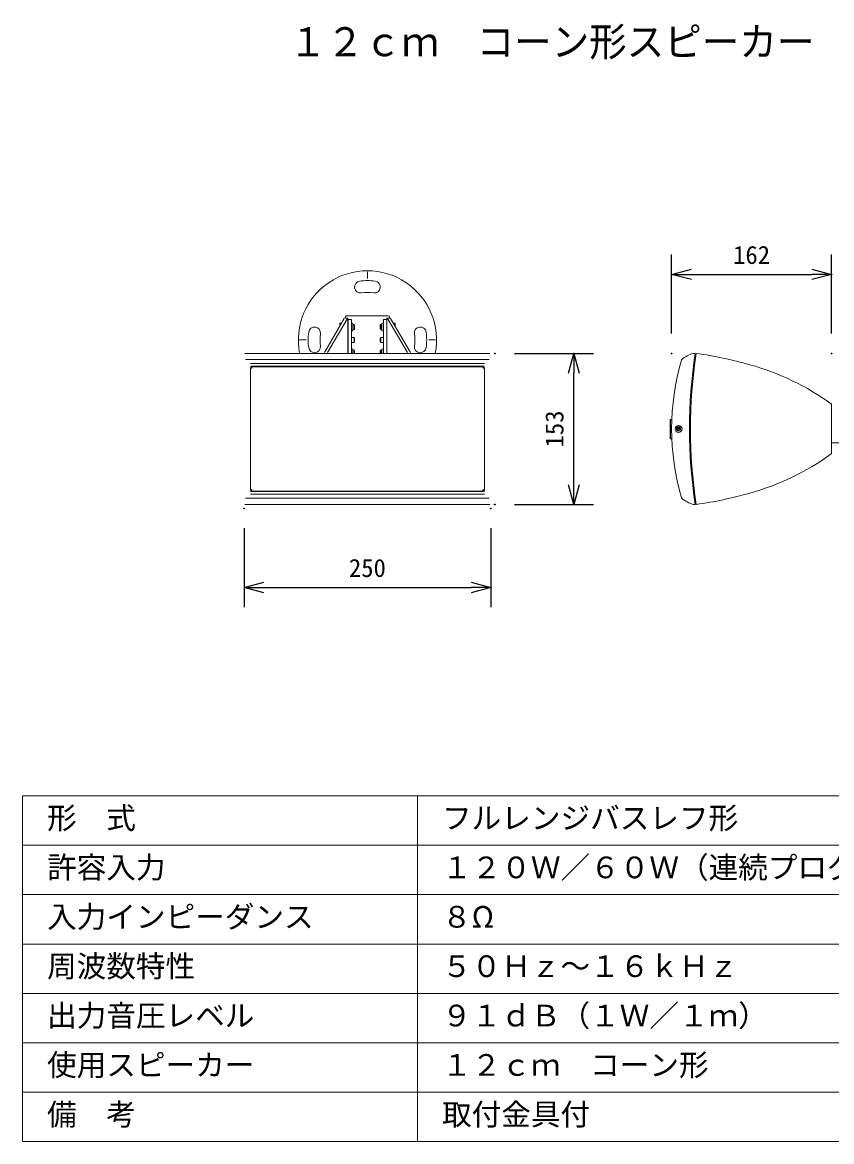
# Model space of a CAD drawing. Units: millimetres, scale not verified. Extents: x -62 to 63, y -56 to 57.
# Drawn here: x -62.5 to 19.5, y -56.5 to 56.8 of the extents above; entities that cross this region are included whole.
import ezdxf
from ezdxf.enums import TextEntityAlignment as Align

# ---------------------------------------------------------------- set-up
doc = ezdxf.new("R2010")
doc.units = ezdxf.units.MM
doc.header["$LTSCALE"] = 0.125
doc.header["$PDMODE"] = 32
doc.header["$PDSIZE"] = 0.0625
for name, color, linetype, lineweight in [('0-0_0', 7, 'Continuous', 25), ('0-1_WAKU', 1, 'Continuous', 18), ('0-4_GAIKEI', 1, 'Continuous', 18), ('0-5_SUNPO', 7, 'Continuous', 25)]:
    doc.layers.add(name, color=color, linetype=linetype, lineweight=lineweight)
doc.layers.add('0-2_MOJI1', color=7, linetype='Continuous')
doc.layers.add('0-6_DEFPOINTS', color=7, linetype='Continuous')
doc.styles.add('ＭＳ ゴシック', font='')
doc.styles.get('ＭＳ ゴシック').set_extended_font_data('MS Gothic')

# ---------------------------------------------------------------- blocks, each defined once
blk = doc.blocks.new('_OPEN30')
at = {"layer": '0-0_0'}
blk.add_line((0, 0), (-1, 0), dxfattribs=at)
blk.add_lwpolyline([(-1, 0.26795), (0, 0), (-1, -0.26795)], dxfattribs=at)
blk = doc.blocks.new('D7')
at = {"layer": '0-5_SUNPO'}
for p, q in [((-40.3787, 3.5434), (-40.3787, -4.4566)), ((-15.3787, 3.5434), (-15.3787, -4.4566)), ((-38.3787, -2.4566), (-17.3787, -2.4566))]:
    blk.add_line(p, q, dxfattribs=at)
at = {"layer": '0-6_DEFPOINTS'}
for p in [(-40.3787, 5.5434), (-15.3787, 5.5434), (-15.3787, -2.4566)]:
    blk.add_point(p, dxfattribs=at)
at = {"layer": '0-5_SUNPO', "xscale": 2, "yscale": 2, "rotation": 180}
blk.add_blockref('_OPEN30', (-40.3787, -2.4566), dxfattribs=at)
at = {"layer": '0-5_SUNPO', "xscale": 2, "yscale": 2}
blk.add_blockref('_OPEN30', (-15.3787, -2.4566), dxfattribs=at)
at = {"layer": '0-5_SUNPO', "style": 'ＭＳ ゴシック'}
blk.add_text('250', height=1.833, dxfattribs=at).set_placement((-29.7537, -1.9566), align=Align.BOTTOM_LEFT)
blk = doc.blocks.new('D6')
at = {"layer": '0-5_SUNPO'}
for p, q in [((-12.9778, 21.2377), (-4.9778, 21.2377)), ((-6.9778, 7.9377), (-6.9778, 19.2377)), ((-12.9778, 5.9377), (-4.9778, 5.9377))]:
    blk.add_line(p, q, dxfattribs=at)
at = {"layer": '0-6_DEFPOINTS'}
for p in [(-14.9778, 21.2377), (-6.9778, 21.2377), (-14.9778, 5.9377)]:
    blk.add_point(p, dxfattribs=at)
at = {"layer": '0-5_SUNPO', "xscale": 2, "yscale": 2}
for p, rotation in [((-6.9778, 21.2377), 90), ((-6.9778, 5.9377), 270)]:
    blk.add_blockref('_OPEN30', p, dxfattribs=dict(at, rotation=rotation))
at = {"layer": '0-5_SUNPO', "style": 'ＭＳ ゴシック'}
blk.add_text('153', height=1.833, rotation=90, dxfattribs=at).set_placement((-7.4778, 11.7127), align=Align.BOTTOM_LEFT)
blk = doc.blocks.new('D5')
at = {"layer": '0-5_SUNPO'}
for p, q in [((2.9271, 23.235), (2.9271, 31.235)), ((19.1271, 23.235), (19.1271, 31.235)), ((4.9271, 29.235), (17.1271, 29.235))]:
    blk.add_line(p, q, dxfattribs=at)
at = {"layer": '0-6_DEFPOINTS'}
for p in [(19.1271, 29.235), (2.9271, 21.235), (19.1271, 21.235)]:
    blk.add_point(p, dxfattribs=at)
at = {"layer": '0-5_SUNPO', "xscale": 2, "yscale": 2, "rotation": 180}
blk.add_blockref('_OPEN30', (2.9271, 29.235), dxfattribs=at)
at = {"layer": '0-5_SUNPO', "xscale": 2, "yscale": 2}
blk.add_blockref('_OPEN30', (19.1271, 29.235), dxfattribs=at)
at = {"layer": '0-5_SUNPO', "style": 'ＭＳ ゴシック'}
blk.add_text('162', height=1.833, dxfattribs=at).set_placement((9.1521, 29.735), align=Align.BOTTOM_LEFT)

msp = doc.modelspace()

# ---------------------------------------------------------------- linework, layer by layer
at = {"layer": '0-1_WAKU', "color": 4}
for p, q in [((-62.4917, -21.4914), (-62.4917, -56.4914)), ((62.5083, -21.4914), (-62.4917, -21.4914)), ((-22.4917, -56.4914), (-22.4917, -21.4914)), ((-62.4917, -56.4914), (62.5083, -56.4914))]:
    msp.add_line(p, q, dxfattribs=at)
at = {"layer": '0-1_WAKU'}
for p, q in [((-62.4917, -26.4914), (62.5083, -26.4914)), ((-62.4917, -31.4914), (62.5083, -31.4914)), ((-62.4917, -36.4914), (62.5083, -36.4914)), ((-62.4917, -41.4914), (62.5083, -41.4914)), ((-62.4917, -46.4914), (62.5083, -46.4914)), ((-62.4917, -51.4914), (62.5083, -51.4914))]:
    msp.add_line(p, q, dxfattribs=at)
at = {"layer": '0-4_GAIKEI'}
for p, q in [((-27.5454, 30.8693), (-27.5454, 31.5693)), ((-30.3454, 26.0426), (-30.3454, 26.3693)), ((-30.1547, 26.3693), (-30.3454, 26.3693)), ((-29.5254, 26.2193), (-29.4954, 26.2193)), ((-29.0154, 25.6143), (-29.0154, 26.3243)), ((-29.0154, 26.2193), (-28.8954, 26.2193)), ((-28.8954, 26.2193), (-28.8954, 25.7193)), ((-28.8454, 26.1693), (-28.8954, 26.2193)), ((-28.8454, 26.1693), (-28.8454, 25.7693)), ((-26.2454, 26.1693), (-26.1954, 26.2193)), ((-26.2454, 25.7693), (-26.2454, 26.1693)), ((-26.1954, 25.7193), (-26.1954, 26.2193)), ((-26.0754, 26.2193), (-26.1954, 26.2193)), ((-26.0754, 25.6143), (-26.0754, 26.3243)), ((-25.5654, 26.2193), (-25.5954, 26.2193)), ((-24.9361, 26.3693), (-24.7454, 26.3693)), ((-24.7454, 26.3693), (-24.7454, 26.0426)), ((-29.5254, 25.7193), (-29.4954, 25.7193)), ((-29.0154, 25.7193), (-28.8954, 25.7193)), ((-28.8454, 25.7693), (-28.8954, 25.7193)), ((-26.2454, 25.7693), (-26.1954, 25.7193)), ((-26.0754, 25.7193), (-26.1954, 25.7193)), ((-25.5654, 25.7193), (-25.5954, 25.7193)), ((-34.4454, 24.6693), (-33.7454, 24.6693)), ((-29.5254, 24.9193), (-29.4954, 24.9193)), ((-29.5254, 24.4193), (-29.4954, 24.4193)), ((-29.1754, 24.9193), (-28.8954, 24.9193)), ((-29.1754, 24.4193), (-28.8954, 24.4193)), ((-28.8954, 24.9193), (-28.8954, 24.4193)), ((-28.8454, 24.8693), (-28.8954, 24.9193)), ((-28.8454, 24.4693), (-28.8954, 24.4193)), ((-28.8454, 24.8693), (-28.8454, 24.4693)), ((-26.2454, 24.8693), (-26.1954, 24.9193)), ((-26.2454, 24.4693), (-26.2454, 24.8693)), ((-26.2454, 24.4693), (-26.1954, 24.4193)), ((-25.9154, 24.9193), (-26.1954, 24.9193)), ((-26.1954, 24.4193), (-26.1954, 24.9193)), ((-25.9154, 24.4193), (-26.1954, 24.4193)), ((-25.5654, 24.9193), (-25.5954, 24.9193)), ((-25.5654, 24.4193), (-25.5954, 24.4193)), ((-21.3454, 24.6693), (-20.6454, 24.6693)), ((-15.2083, 22.6784), (-39.8826, 22.6784)), ((-29.5254, 23.6193), (-29.4954, 23.6193)), ((-29.0154, 23.3093), (-29.0154, 23.7243)), ((-29.0154, 23.6193), (-28.8954, 23.6193)), ((-28.8954, 23.6193), (-28.8954, 23.3093)), ((-28.8454, 23.5693), (-28.8954, 23.6193)), ((-28.8454, 23.5693), (-28.8454, 23.3093)), ((-26.2454, 23.5693), (-26.1954, 23.6193)), ((-26.2454, 23.3093), (-26.2454, 23.5693)), ((-26.0754, 23.6193), (-26.1954, 23.6193)), ((-26.1954, 23.3093), (-26.1954, 23.6193)), ((-26.0754, 23.3093), (-26.0754, 23.7243)), ((-25.5654, 23.6193), (-25.5954, 23.6193)), ((-39.4133, 21.9588), (-39.4133, 21.9088)), ((-39.3954, 9.5088), (-39.3954, 21.8088)), ((-39.2954, 21.8088), (-39.3954, 21.8088)), ((-15.7075, 22.281), (-39.3833, 22.281)), ((-39.3634, 22.0088), (-15.7274, 22.0088)), ((-39.3634, 21.8588), (-39.2454, 21.8588)), ((-39.2454, 21.8588), (-39.2454, 21.9588)), ((-39.2454, 21.9588), (-15.8454, 21.9588)), ((-15.8454, 21.8588), (-15.8454, 21.9588)), ((-15.8454, 21.8588), (-15.7274, 21.8588)), ((-15.7954, 21.8088), (-15.6954, 21.8088)), ((-15.6954, 21.8088), (-15.6954, 9.5088)), ((-15.6775, 21.9588), (-15.6775, 21.9088)), ((3.8103, 15.6188), (3.8103, 15.6988)), ((3.8103, 15.6988), (3.8703, 15.6988)), ((3.8703, 15.6188), (3.8103, 15.6188)), ((3.9203, 15.7488), (3.9203, 15.8088)), ((3.9203, 15.8088), (4.0003, 15.8088)), ((3.9203, 15.5088), (3.9203, 15.5688)), ((4.0003, 15.5088), (3.9203, 15.5088)), ((4.0003, 15.8088), (4.0003, 15.7488)), ((4.0003, 15.5688), (4.0003, 15.5088)), ((4.0503, 15.6988), (4.1103, 15.6988)), ((4.1103, 15.6188), (4.0503, 15.6188)), ((4.1103, 15.6988), (4.1103, 15.6188)), ((-39.4133, 9.4088), (-39.4133, 9.3588)), ((-39.2954, 9.5088), (-39.3954, 9.5088)), ((-39.2454, 9.4588), (-39.3634, 9.4588)), ((-15.7274, 9.3088), (-39.3634, 9.3088)), ((-39.2454, 9.3588), (-39.2454, 9.4588)), ((-15.8454, 9.3588), (-39.2454, 9.3588)), ((-15.7274, 9.4588), (-15.8454, 9.4588)), ((-15.8454, 9.3588), (-15.8454, 9.4588)), ((-15.6954, 9.5088), (-15.7954, 9.5088)), ((-15.6775, 9.4088), (-15.6775, 9.3588)), ((-39.8826, 8.6392), (-15.2083, 8.6392)), ((-39.3833, 9.0365), (-15.7075, 9.0365))]:
    msp.add_line(p, q, dxfattribs=at)
at = {"layer": '0-4_GAIKEI', "color": 7}
for p, q in [((-31.8964, 23.385), (-29.8896, 26.8235)), ((-29.5785, 26.8235), (-31.5852, 23.385)), ((-29.8463, 26.8593), (-29.5351, 26.8593)), ((-25.4454, 27.1193), (-29.5954, 27.1193)), ((-29.5343, 26.8593), (-29.5254, 26.8593)), ((-29.5254, 23.3093), (-29.5254, 26.8593)), ((-29.5254, 26.7193), (-29.1754, 26.7193)), ((-29.4954, 23.3093), (-29.4954, 26.7193)), ((-29.1754, 26.7193), (-29.1754, 23.3093)), ((-25.9154, 23.3093), (-25.9154, 26.7193)), ((-25.9154, 26.7193), (-25.5654, 26.7193)), ((-25.5954, 26.7193), (-25.5954, 23.3093)), ((-25.5654, 26.8593), (-25.5654, 23.3093)), ((-25.5654, 26.8593), (-25.5566, 26.8593)), ((-25.5557, 26.8593), (-25.2445, 26.8593)), ((-23.5056, 23.385), (-25.5124, 26.8235)), ((-25.2954, 26.9193), (-25.2954, 26.9693)), ((-25.2012, 26.8235), (-23.1944, 23.385)), ((-15.1446, 23.3088), (-39.9463, 23.3088)), ((5.649, 23.3088), (5.4607, 23.3022)), ((5.7373, 23.2249), (5.6374, 23.2337)), ((19.4603, 18.1077), (19.4603, 13.2098)), ((19.4603, 14.2488), (21.3856, 14.2488)), ((-15.1446, 8.0088), (-39.9463, 8.0088)), ((5.649, 8.0088), (5.4607, 8.0154)), ((5.7373, 8.0926), (5.6374, 8.0839))]:
    msp.add_line(p, q, dxfattribs=at)
at = {"layer": '0-4_GAIKEI', "color": 7, "lineweight": 25}
for p, q in [((3.1603, 14.6988), (3.1603, 16.6179)), ((3.1603, 16.6179), (3.2787, 16.6179)), ((3.1603, 14.6988), (3.2788, 14.6988))]:
    msp.add_line(p, q, dxfattribs=at)
at = {"layer": '0-4_GAIKEI'}
for radius in [0.35, 0.215]:
    msp.add_circle((3.9603, 15.6588), radius, dxfattribs=at)
at = {"layer": '0-4_GAIKEI', "color": 7}
for centre, radius, start, end in [((-27.5454, 24.6693), 7, 348.7926, 191.2074), ((-29.5954, 26.9193), 0.2, 90, 197.51371), ((-25.4454, 26.9693), 0.15, 0, 90), ((-25.4954, 26.9193), 0.2, 342.53005, 0), ((4.3482, 22.6027), 0.1, 130.85933, 163.80727), ((6.2454, 20.4095), 3, 105.62828, 130.86119), ((5.4642, 23.2023), 0.1, 92, 105.63042), ((-0.4017, -19.2489), 43, 74.35884, 81.7746), ((28.2603, 15.6588), 25, 163.807, 196.193), ((4.1817, -2.8784), 26, 54.12298, 74.35886), ((19.3603, 18.1077), 0.1, 0, 54.12322), ((4.1817, 34.196), 26, 285.64114, 305.87702), ((19.3603, 13.2098), 0.1, 305.87678, 0), ((-0.4017, 50.5664), 43, 278.2254, 285.64116), ((4.3482, 8.7148), 0.1, 196.19276, 229.14091), ((6.2454, 10.9081), 3, 229.13882, 254.37173), ((5.4642, 8.1153), 0.1, 254.36984, 268)]:
    msp.add_arc(centre, radius, start, end, dxfattribs=at)
at = {"layer": '0-4_GAIKEI'}
for centre, radius, start, end in [((-28.2503, 30.0231), 0.6, 97.5, 277.5), ((-27.5454, 24.6693), 6, 82.5, 97.5), ((-26.8406, 30.0231), 0.6, 262.5, 82.5), ((-27.5454, 24.6693), 4.8, 82.5, 97.5), ((-29.0154, 26.4843), 0.16, 180, 270), ((-26.0754, 26.4843), 0.16, 270, 0), ((-27.5454, 24.6693), 6, 172.5, 187.5), ((-32.8992, 25.3741), 0.6, 352.5, 172.5), ((-27.5454, 24.6693), 4.8, 172.5, 187.5), ((-29.0154, 25.4543), 0.16, 90, 180), ((-26.0754, 25.4543), 0.16, 0, 90), ((-22.1916, 25.3741), 0.6, 7.5, 187.5), ((-27.5454, 24.6693), 4.8, 352.5, 7.5), ((-27.5454, 24.6693), 6, 352.5, 7.5), ((-32.8992, 23.9645), 0.6, 187.5, 7.5), ((-29.0154, 23.8843), 0.16, 180, 270), ((-26.0754, 23.8843), 0.16, 270, 0), ((-22.1916, 23.9645), 0.6, 172.5, 352.5), ((55.0603, 15.6588), 50, 171.19918, 188.80082), ((55.0603, 15.6588), 49.9, 171.18142, 188.81858), ((-39.2954, 21.8588), 0.05, 270, 0), ((-15.7954, 21.8588), 0.05, 180, 270), ((3.8703, 15.7488), 0.05, 270, 0), ((3.8703, 15.5688), 0.05, 0, 90), ((4.0503, 15.7488), 0.05, 180, 270), ((4.0503, 15.5688), 0.05, 90, 180), ((-39.2954, 9.4588), 0.05, 0, 90), ((-15.7954, 9.4588), 0.05, 90, 180)]:
    msp.add_arc(centre, radius, start, end, dxfattribs=at)

# ---------------------------------------------------------------- block references
at = {"layer": '0-5_SUNPO'}
for name in ['D5', 'D6', 'D7']:
    msp.add_blockref(name, (0.3333, 2.0711), dxfattribs=at)

# ---------------------------------------------------------------- texts
at = {"layer": '0-2_MOJI1', "style": 'ＭＳ ゴシック', "width": 0.95}
msp.add_text('１２ｃｍ\u3000コーン形スピーカー（壁取付金具付）', height=2.933, dxfattribs=at).set_placement((-35.4917, 52.5086), align=Align.BOTTOM_LEFT)
at = {"layer": '0-2_MOJI1', "style": 'ＭＳ ゴシック'}
for s, p in [('形\u3000式', (-59.9917, -25.4914)), ('フルレンジバスレフ形', (-19.9917, -25.4914)), ('許容入力', (-59.9917, -30.4914)), ('１２０Ｗ／６０Ｗ（連続プログラム／ＲＭＳ）', (-19.9917, -30.4914)), ('入力インピーダンス', (-59.9917, -35.4914)), ('８Ω', (-19.9917, -35.4914)), ('周波数特性', (-59.9917, -40.4914)), ('５０Ｈｚ～１６ｋＨｚ', (-19.9917, -40.4914)), ('出力音圧レベル', (-59.9917, -45.4914)), ('９１ｄＢ（１Ｗ／１ｍ）', (-19.9917, -45.4914)), ('使用スピーカー', (-59.9917, -50.4914)), ('１２ｃｍ\u3000コーン形', (-19.9917, -50.4914)), ('備\u3000考', (-59.9917, -55.4914)), ('取付金具付', (-19.9917, -55.4914))]:
    msp.add_text(s, height=2.199, dxfattribs=at).set_placement(p, align=Align.BOTTOM_LEFT)

doc.saveas('drawing.dxf')
